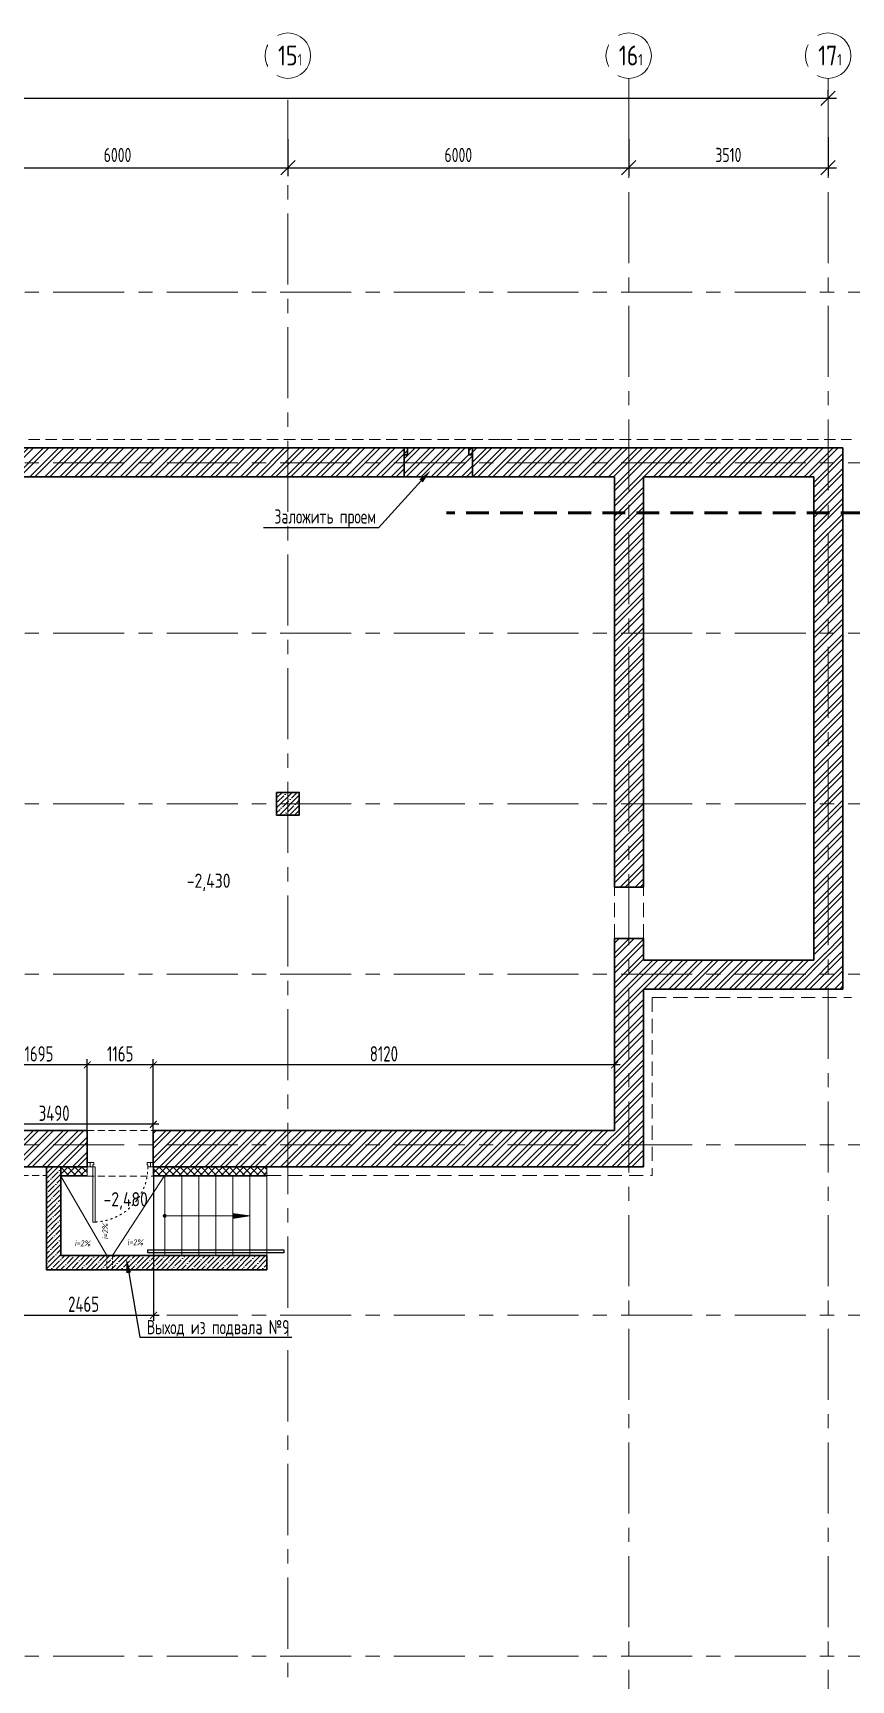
# Model space of a CAD drawing. Header units: millimetres. Extents: x -8689834 to 9419935, y 0 to 233063.
# Drawn here: x -303662 to -289257, y 106183 to 135163 of the extents above; entities that cross this region are included whole.
import ezdxf
from ezdxf import colors
from ezdxf.entities.mleader import LeaderData, LeaderLine
from ezdxf.math import Vec2, Vec3

# ---------------------------------------------------------------- set-up
doc = ezdxf.new("R2010")
doc.units = ezdxf.units.MM
doc.header["$MEASUREMENT"] = 0
for name, pattern in [('ACAD_ISO03W100', [30, 12, -18]), ('ADSK_Штриховая_ш2 п1', [3, 2, -1]), ('CENTER', [2, 1.25, -0.25, 0.25, -0.25]), ('HIDDEN', [6, 4, -2]), ('TRATTEGGIATA', [0.75, 0.5, -0.25])]:
    doc.linetypes.add(name, pattern=pattern)
doc.layers.get('0').update_dxf_attribs({"color": 250, "lineweight": 9})
for name, color, linetype, lineweight in [('АР_Выноски АПР', 7, 'Continuous', 5), ('АР_Двери', 175, 'Continuous', 18), ('АР_Колонны', 250, 'Continuous', 30), ('АР_Колонны Штрих', 250, 'Continuous', 5), ('АР_Лестницы', 250, 'Continuous', 15), ('АР_Лестницы ограждение', 94, 'Continuous', 25), ('АР_МосжилНии_Стены', 127, 'Continuous', 30), ('АР_Оси', 195, 'Continuous', 9), ('АР_Оси размеры', 164, 'Continuous', 9), ('АР_Отметки', 250, 'Continuous', 15), ('АР_Перегородки_кирпич_Штрих', 244, 'Continuous', 5), ('АР_Сети', 250, 'Continuous', 30), ('АР_тонкая линия', 250, 'Continuous', 0), ('АР_Утеплитель', 154, 'Continuous', 9), ('АР_Штриховка кирпич', 250, 'Continuous', 9), ('АР_Штриховка монолит', 250, 'Continuous', 9), ('Подвал', 250, 'Continuous', 30)]:
    doc.layers.add(name, color=color, linetype=linetype, lineweight=lineweight)
doc.layers.add('АР_новое окно', color=155, linetype='Continuous')
doc.layers.add('АР_Таблицы', color=250, linetype='Continuous')
doc.styles.add('ISOCPEUR', font='isocpeur.ttf', dxfattribs={"width": 0.7})
doc.styles.add('Архитект', font='isocpeur.ttf', dxfattribs={"width": 0.8, "oblique": 8})
doc.styles.add('ГОСТ 2.304', font='isocpeur.ttf', dxfattribs={"width": 0.7})
doc.dimstyles.new('R_100', dxfattribs={"dimtxt": 270, "dimasz": 120, "dimexe": 100, "dimexo": 0, "dimgap": 60, "dimtad": 1, "dimdec": 0, "dimrnd": 5, "dimzin": 0, "dimdsep": 46, "dimtxsty": 'ISOCPEUR', "dimblk": 'ARCHTICK', "dimcen": 0, "dimdle": 100, "dimclrd": 256, "dimclre": 256, "dimclrt": 256, "dimadec": 0, "dimazin": 0, "dimtfac": 2, "dimtdec": 0, "dimtofl": 0, "dimtmove": 1, "dimatfit": 3, "dimfxl": 1, "dimtvp": 3, "dimtolj": 1, "dimtzin": 0, "dimarcsym": 0})
doc.dimstyles.new('СПДС', dxfattribs={"dimscale": 100, "dimtxt": 2.5, "dimasz": 2.5, "dimexe": 1.5, "dimexo": 0, "dimgap": 1, "dimtad": 1, "dimdec": 0, "dimrnd": 1, "dimtxsty": 'ГОСТ 2.304', "dimblk": 'OBLIQUE', "dimcen": 2.5, "dimdle": 1.5, "dimadec": 0, "dimazin": 2, "dimtfac": 0.75, "dimtdec": 0, "dimtmove": 1, "dimatfit": 3, "dimfxl": 1, "dimtolj": 1, "dimarcsym": 1})
pattern_1 = [(45, (-1298551.72, 164426.86), (-132.58252, 132.58252), []), (45, (-1298463.33, 164426.86), (-132.58252, 132.58252), [])]

# ---------------------------------------------------------------- blocks, each defined once
blk = doc.blocks.new('*U237')
for points in [[(-55, -80), (-55, 0), (-115, 0), (-115, -40), (-100, -40), (-100, -80), (-55, -80)], [(0, 0), (0, -80), (-55, -80), (-55, 0), (0, 0)], [(-1170, 0), (-1170, -80), (-1115, -80), (-1115, 0), (-1170, 0)], [(-1115, -80), (-1115, 0), (-1055, 0), (-1055, -40), (-1070, -40), (-1070, -80), (-1115, -80)]]:
    blk.add_lwpolyline(points)
blk.add_lwpolyline([(-100, -80), (-100, -1050), (-140, -1050), (-140, -80)], close=True)
at = {"linetype": 'ACAD_ISO03W100', "ltscale": 3}
blk.add_arc((-100, -80), 970, 180, 270, dxfattribs=at)
blk = doc.blocks.new('_Oblique')
at = {"color": 0, "linetype": 'ByBlock', "lineweight": -2}
blk.add_line((-0.5, -0.5), (0.5, 0.5), dxfattribs=at)
blk = doc.blocks.new('*D577')
at = {"layer": 'АР_Оси размеры', "color": 0, "lineweight": -2, "ltscale": 100, "transparency": 16777216}
for p, q in [((-305172, 133363), (-305172, 132641)), ((-299172, 133293), (-299172, 132641)), ((-305322, 132791), (-299022, 132791))]:
    blk.add_line(p, q, dxfattribs=at)
at = {"layer": 'АР_Оси размеры', "color": 0, "lineweight": -2, "ltscale": 100, "transparency": 16777216, "xscale": 250, "yscale": 250, "zscale": 250, "rotation": 180}
blk.add_blockref('_Oblique', (-305172, 132791), dxfattribs=at)
at = {"layer": 'АР_Оси размеры', "color": 0, "lineweight": -2, "ltscale": 100, "transparency": 16777216, "xscale": 250, "yscale": 250, "zscale": 250}
blk.add_blockref('_Oblique', (-299172, 132791), dxfattribs=at)
at = {"layer": 'АР_Оси размеры', "color": 0, "ltscale": 100, "transparency": 16777216, "insert": (-302172, 133016), "char_height": 250, "attachment_point": 5, "style": 'ГОСТ 2.304'}
blk.add_mtext('\\A1;6000', dxfattribs=at)
blk = doc.blocks.new('*D578')
at = {"layer": 'АР_Оси размеры', "color": 0, "lineweight": -2, "ltscale": 100, "transparency": 16777216}
for p, q in [((-299172, 133293), (-299172, 132641)), ((-293172, 133292), (-293172, 132641)), ((-299322, 132791), (-293022, 132791))]:
    blk.add_line(p, q, dxfattribs=at)
at = {"layer": 'АР_Оси размеры', "color": 0, "lineweight": -2, "ltscale": 100, "transparency": 16777216, "xscale": 250, "yscale": 250, "zscale": 250, "rotation": 180}
blk.add_blockref('_Oblique', (-299172, 132791), dxfattribs=at)
at = {"layer": 'АР_Оси размеры', "color": 0, "lineweight": -2, "ltscale": 100, "transparency": 16777216, "xscale": 250, "yscale": 250, "zscale": 250}
blk.add_blockref('_Oblique', (-293172, 132791), dxfattribs=at)
at = {"layer": 'АР_Оси размеры', "color": 0, "ltscale": 100, "transparency": 16777216, "insert": (-296172, 133016), "char_height": 250, "attachment_point": 5, "style": 'ГОСТ 2.304'}
blk.add_mtext('\\A1;6000', dxfattribs=at)
blk = doc.blocks.new('*D579')
at = {"layer": 'АР_Оси размеры', "color": 0, "lineweight": -2, "ltscale": 100, "transparency": 16777216}
for p, q in [((-289662, 133329), (-289662, 132641)), ((-293172, 133292), (-293172, 132641)), ((-293322, 132791), (-289512, 132791))]:
    blk.add_line(p, q, dxfattribs=at)
at = {"layer": 'АР_Оси размеры', "color": 0, "lineweight": -2, "ltscale": 100, "transparency": 16777216, "xscale": 250, "yscale": 250, "zscale": 250, "rotation": 180}
blk.add_blockref('_Oblique', (-293172, 132791), dxfattribs=at)
at = {"layer": 'АР_Оси размеры', "color": 0, "lineweight": -2, "ltscale": 100, "transparency": 16777216, "xscale": 250, "yscale": 250, "zscale": 250}
blk.add_blockref('_Oblique', (-289662, 132791), dxfattribs=at)
at = {"layer": 'АР_Оси размеры', "color": 0, "ltscale": 100, "transparency": 16777216, "insert": (-291417, 133016), "char_height": 250, "attachment_point": 5, "style": 'ГОСТ 2.304'}
blk.add_mtext('\\A1;3510', dxfattribs=at)
blk = doc.blocks.new('*D583')
at = {"layer": 'АР_Оси размеры', "color": 0, "lineweight": -2, "ltscale": 100, "transparency": 16777216}
for p, q in [((-353322, 134013), (-289512, 134013)), ((-353172, 134013), (-353172, 134163)), ((-289662, 134013), (-289662, 134163))]:
    blk.add_line(p, q, dxfattribs=at)
at = {"layer": 'АР_Оси размеры', "color": 0, "lineweight": -2, "ltscale": 100, "transparency": 16777216, "xscale": 250, "yscale": 250, "zscale": 250, "rotation": 180}
blk.add_blockref('_Oblique', (-353172, 134013), dxfattribs=at)
at = {"layer": 'АР_Оси размеры', "color": 0, "lineweight": -2, "ltscale": 100, "transparency": 16777216, "xscale": 250, "yscale": 250, "zscale": 250}
blk.add_blockref('_Oblique', (-289662, 134013), dxfattribs=at)
at = {"layer": 'АР_Оси размеры', "color": 0, "ltscale": 100, "transparency": 16777216, "insert": (-321417, 134238), "char_height": 250, "attachment_point": 5, "style": 'ГОСТ 2.304'}
blk.add_mtext('\\A1;63510', dxfattribs=at)
blk = doc.blocks.new('*U21')
h = blk.add_hatch(color=256)
h.dxf.hatch_style = 1
edge = h.paths.add_edge_path()
edge.add_arc((0, 0), 27.6, 359.64, 719.64)
h = blk.add_hatch(color=256)
h.dxf.hatch_style = 1
h.paths.add_polyline_path([(1200, -44), (1200, 44), (1500, 0)])
blk.add_line((1500, 0), (0, 0))
blk.add_lwpolyline([(1200, 44), (1200, -44), (1500, 0), (1200, 44)])
blk.add_circle((0, 0), 27.6)
blk = doc.blocks.new('_DotSmall')
at = {"color": 0, "linetype": 'ByBlock', "const_width": 0.5}
blk.add_lwpolyline([(-0.0625, 0, 1), (0.0625, 0, 1)], format="xyb", close=True, dxfattribs=at)
blk = doc.blocks.new('_ArchTick')
at = {"color": 0, "linetype": 'ByBlock', "const_width": 0.15}
blk.add_lwpolyline([(-0.5, -0.5), (0.5, 0.5)], dxfattribs=at)
blk = doc.blocks.new('*D2227')
at = {"lineweight": -2, "ltscale": 500, "transparency": 16777216}
for p, q in [((-301542, 115851), (-301542, 117106)), ((-293422, 115851), (-293422, 117106)), ((-293322, 117006), (-301642, 117006))]:
    blk.add_line(p, q, dxfattribs=at)
at = {"lineweight": -2, "ltscale": 500, "transparency": 16777216, "xscale": 120, "yscale": 120, "zscale": 120, "rotation": 180}
blk.add_blockref('_ArchTick', (-301542, 117006), dxfattribs=at)
at = {"lineweight": -2, "ltscale": 500, "transparency": 16777216, "xscale": 120, "yscale": 120, "zscale": 120}
blk.add_blockref('_ArchTick', (-293422, 117006), dxfattribs=at)
at = {"ltscale": 500, "transparency": 16777216, "insert": (-297482, 117201), "char_height": 270, "attachment_point": 5, "style": 'ISOCPEUR'}
blk.add_mtext('\\A1;8120', dxfattribs=at)
blk = doc.blocks.new('*D2228')
at = {"lineweight": -2, "ltscale": 500, "transparency": 16777216}
for p, q in [((-302707, 115851), (-302707, 117106)), ((-301542, 115851), (-301542, 117106)), ((-301442, 117006), (-302807, 117006))]:
    blk.add_line(p, q, dxfattribs=at)
at = {"lineweight": -2, "ltscale": 500, "transparency": 16777216, "xscale": 120, "yscale": 120, "zscale": 120, "rotation": 180}
blk.add_blockref('_ArchTick', (-302707, 117006), dxfattribs=at)
at = {"lineweight": -2, "ltscale": 500, "transparency": 16777216, "xscale": 120, "yscale": 120, "zscale": 120}
blk.add_blockref('_ArchTick', (-301542, 117006), dxfattribs=at)
at = {"ltscale": 500, "transparency": 16777216, "insert": (-302125, 117201), "char_height": 270, "attachment_point": 5, "style": 'ISOCPEUR'}
blk.add_mtext('\\A1;1165', dxfattribs=at)
blk = doc.blocks.new('*D2229')
at = {"lineweight": -2, "ltscale": 500, "transparency": 16777216}
for p, q in [((-304403, 115851), (-304403, 117106)), ((-302707, 115851), (-302707, 117106)), ((-302607, 117006), (-304503, 117006))]:
    blk.add_line(p, q, dxfattribs=at)
at = {"lineweight": -2, "ltscale": 500, "transparency": 16777216, "xscale": 120, "yscale": 120, "zscale": 120, "rotation": 180}
blk.add_blockref('_ArchTick', (-304403, 117006), dxfattribs=at)
at = {"lineweight": -2, "ltscale": 500, "transparency": 16777216, "xscale": 120, "yscale": 120, "zscale": 120}
blk.add_blockref('_ArchTick', (-302707, 117006), dxfattribs=at)
at = {"ltscale": 500, "transparency": 16777216, "insert": (-303555, 117201), "char_height": 270, "attachment_point": 5, "style": 'ISOCPEUR'}
blk.add_mtext('\\A1;1695', dxfattribs=at)
blk = doc.blocks.new('*D2231')
at = {"lineweight": -2, "ltscale": 500, "transparency": 16777216}
for p, q in [((-301442, 115961), (-305134, 115961)), ((-305034, 115211), (-305034, 116061)), ((-301542, 115851), (-301542, 116061))]:
    blk.add_line(p, q, dxfattribs=at)
at = {"lineweight": -2, "ltscale": 500, "transparency": 16777216, "xscale": 120, "yscale": 120, "zscale": 120, "rotation": 180}
blk.add_blockref('_ArchTick', (-305034, 115961), dxfattribs=at)
at = {"lineweight": -2, "ltscale": 500, "transparency": 16777216, "xscale": 120, "yscale": 120, "zscale": 120}
blk.add_blockref('_ArchTick', (-301542, 115961), dxfattribs=at)
at = {"ltscale": 500, "transparency": 16777216, "insert": (-303288, 116156), "char_height": 270, "attachment_point": 5, "style": 'ISOCPEUR'}
blk.add_mtext('\\A1;3490', dxfattribs=at)
blk = doc.blocks.new('*D2234')
at = {"lineweight": -2, "ltscale": 500, "transparency": 16777216}
for p, q in [((-301537, 115211), (-301537, 112501)), ((-304002, 113414), (-304002, 112501)), ((-304102, 112601), (-301437, 112601))]:
    blk.add_line(p, q, dxfattribs=at)
at = {"lineweight": -2, "ltscale": 500, "transparency": 16777216, "xscale": 120, "yscale": 120, "zscale": 120, "rotation": 180}
blk.add_blockref('_ArchTick', (-304002, 112601), dxfattribs=at)
at = {"lineweight": -2, "ltscale": 500, "transparency": 16777216, "xscale": 120, "yscale": 120, "zscale": 120}
blk.add_blockref('_ArchTick', (-301537, 112601), dxfattribs=at)
at = {"ltscale": 500, "transparency": 16777216, "insert": (-302770, 112796), "char_height": 270, "attachment_point": 5, "style": 'ISOCPEUR'}
blk.add_mtext('\\A1;2465', dxfattribs=at)

msp = doc.modelspace()

# ---------------------------------------------------------------- hatches: boundary and pattern name
at = {"layer": 'АР_Колонны Штрих', "ltscale": 100}
h = msp.add_hatch(dxfattribs=at)
h.set_pattern_fill('ANSI35', color=256, scale=500)
h.set_pattern_definition([(45, (-1256424.17, 161672.16), (-88.388348, 88.388348), []), (45, (-1256335.78, 161672.16), (-88.388348, 88.388348), [156.25, -31.25, 0, -31.25])])
h.paths.add_polyline_path([(-298972.071, 121800.682), (-299372.071, 121800.682), (-299372.071, 121400.682), (-298972.071, 121400.682)])
at = {"layer": 'АР_Перегородки_кирпич_Штрих', "ltscale": 100}
h = msp.add_hatch(dxfattribs=at)
h.set_pattern_fill('ANSI32', color=256, scale=500)
h.paths.add_polyline_path([(-295922.071, 127741.769), (-295987.071, 127741.769), (-295987.071, 127860.682), (-297067.071, 127860.682), (-297067.071, 127741.769), (-297123.137, 127741.769), (-297123.137, 127600.682), (-295922.071, 127600.682)])
h.paths.add_polyline_path([(-295922.071, 127600.682), (-297123.137, 127600.682), (-297123.137, 127350.682), (-295922.071, 127350.682)])
at = {"layer": 'АР_Утеплитель', "ltscale": 100}
h = msp.add_hatch(dxfattribs=at)
h.set_pattern_fill('ANSI37', color=256, scale=700)
h.paths.add_polyline_path([(-302707.071, 115210.682), (-302971.318, 115210.682), (-303171.318, 115210.682), (-303171.318, 115060.682), (-302707.071, 115060.682)])
h = msp.add_hatch(dxfattribs=at)
h.set_pattern_fill('ANSI37', color=256, scale=700)
h.paths.add_polyline_path([(-299541.318, 115210.682), (-301342.071, 115210.682), (-301542.071, 115210.682), (-301542.071, 115060.682), (-301201.481, 115060.682), (-299541.318, 115060.682)])
at = {"layer": 'АР_Штриховка кирпич', "ltscale": 100}
h = msp.add_hatch(dxfattribs=at)
h.set_pattern_fill('ANSI32', color=256, scale=500)
h.set_pattern_definition([(45, (-15289.27, 0), (-132.58252, 132.58252), []), (45, (-15200.88, 0), (-132.58252, 132.58252), [])])
h.paths.add_polyline_path([(-313815.156, 128908.576), (-313852.173, 128908.576)], flags=17)
h.paths.add_polyline_path([(-313202.071, 128879.925), (-313712.071, 128879.925), (-313712.071, 127860.682), (-315412.071, 127860.682), (-315412.071, 130860.682), (-313712.071, 130860.682), (-313712.071, 128879.516), (-313202.071, 128880.333), (-313202.071, 131370.682), (-322816.788, 131370.682), (-322816.788, 130860.682), (-315922.071, 130860.682), (-315922.071, 127860.682), (-316302.362, 127860.682), (-316302.362, 127350.682), (-315691.479, 127350.682), (-297123.137, 127350.682), (-297123.137, 127741.769), (-297067.071, 127741.769), (-297067.071, 127860.682), (-313202.071, 127860.682)])
h = msp.add_hatch(dxfattribs=at)
h.set_pattern_fill('ANSI32', color=256, scale=500)
h.set_pattern_definition(pattern_1)
h.paths.add_polyline_path([(-289402.071, 127860.682), (-295987.071, 127860.682), (-295984.071, 127741.769), (-295922.071, 127741.769), (-295922.071, 127350.682), (-293422.071, 127350.682), (-293422.071, 120130.682), (-292912.071, 120130.682), (-292912.071, 127350.175), (-289912.071, 127351.19), (-289912.071, 118961.256), (-289402.071, 118960.241)])
h = msp.add_hatch(dxfattribs=at)
h.set_pattern_fill('ANSI32', color=256, scale=500)
h.set_pattern_definition(pattern_1)
h.paths.add_polyline_path([(-292912.071, 118340.682), (-289402.071, 118340.682), (-289402.071, 118970.682), (-289912.071, 118970.682), (-289912.071, 118850.682), (-292912.071, 118850.682), (-292912.071, 119230.682), (-293422.071, 119230.682), (-293422.071, 115850.682), (-294267.071, 115850.682), (-294267.071, 115210.682), (-292912.071, 115210.682)])
h = msp.add_hatch(dxfattribs=at)
h.set_pattern_fill('ANSI32', color=256, scale=500)
h.set_pattern_definition([(45, (-1298500.2, 164426.86), (-132.58252, 132.58252), []), (45, (-1298411.8, 164426.86), (-132.58252, 132.58252), [])])
h.paths.add_polyline_path([(-305664.571, 115210.682), (-305664.571, 115850.682)])
h.paths.add_polyline_path([(-304403.046, 115850.682), (-304403.046, 115210.682), (-302707.071, 115210.682), (-302707.071, 115850.682)])
h = msp.add_hatch(dxfattribs=at)
h.set_pattern_fill('ANSI32', color=256, scale=500)
h.set_pattern_definition(pattern_1)
h.paths.add_polyline_path([(-294259.446, 115850.682), (-301542.071, 115850.682), (-301542.071, 115210.682), (-294259.446, 115210.682)])
at = {"layer": 'АР_Штриховка монолит', "ltscale": 100}
h = msp.add_hatch(dxfattribs=at)
h.set_pattern_fill('ANSI35', color=256, scale=500)
h.paths.add_polyline_path([(-303171.318, 113650.682), (-303171.318, 115210.682), (-303421.318, 115210.682), (-303421.318, 113400.682), (-299541.318, 113400.682), (-299541.318, 113650.682)])

# ---------------------------------------------------------------- linework, layer by layer
at = {"linetype": 'TRATTEGGIATA', "ltscale": 500}
for p, q in [((-293422.071, 119230.682), (-293422.071, 120130.7)), ((-292912.106, 119230.682), (-292912.106, 120130.7)), ((-292762.071, 118190.682), (-292762.071, 115060.682)), ((-292762.071, 118190.682), (-289252.071, 118190.682)), ((-299541.318, 115060.682), (-292762.071, 115060.682))]:
    msp.add_line(p, q, dxfattribs=at)
at = {"layer": 'АР_Колонны', "ltscale": 100}
msp.add_lwpolyline([(-299372.071, 121800.682), (-298972.071, 121800.682), (-298972.071, 121400.682), (-299372.071, 121400.682)], close=True, dxfattribs=at)
at = {"layer": 'АР_Лестницы', "color": 18, "ltscale": 100, "true_color": 0x000000}
for p, q in [((-301341.318, 113650.682), (-301341.318, 115050.682)), ((-301041.318, 113650.682), (-301041.318, 115050.682)), ((-300741.318, 113650.682), (-300741.318, 115050.682)), ((-300441.318, 113650.682), (-300441.318, 115050.682)), ((-300141.318, 113650.682), (-300141.318, 115050.682)), ((-299841.318, 113650.682), (-299841.318, 115050.682)), ((-299541.318, 113650.682), (-299541.318, 115210.682))]:
    msp.add_line(p, q, dxfattribs=at)
at = {"layer": 'АР_Лестницы ограждение', "color": 18, "ltscale": 100, "true_color": 0x000000}
msp.add_lwpolyline([(-301641.318, 113751.618), (-299241.318, 113751.618), (-299241.318, 113701.618), (-301641.318, 113701.618)], close=True, dxfattribs=at)
at = {"layer": 'АР_МосжилНии_Стены', "ltscale": 100}
for p, q in [((-313202.071, 127860.682), (-299711.489, 127860.682)), ((-300337.071, 127860.682), (-297067.071, 127860.682)), ((-297067.071, 127741.769), (-297067.071, 127860.682)), ((-295987.071, 127860.682), (-289402.071, 127860.682)), ((-295987.071, 127741.769), (-295987.071, 127860.682)), ((-289402.071, 118670.257), (-289402.071, 127860.682)), ((-297123.137, 127741.769), (-297067.071, 127741.769)), ((-295987.071, 127741.769), (-295922.071, 127741.769)), ((-295922.071, 127741.769), (-295922.071, 127350.682)), ((-316302.362, 127350.682), (-299776.489, 127350.682)), ((-300272.071, 127350.682), (-297132.071, 127350.682)), ((-295922.071, 127350.682), (-293422.071, 127350.682)), ((-293422.071, 127350.682), (-293422.071, 120130.682)), ((-292912.071, 127350.682), (-289912.071, 127350.682)), ((-292912.071, 127350.682), (-292912.071, 120130.682)), ((-289912.071, 118850.682), (-289912.071, 127350.682)), ((-293422.071, 120130.682), (-292912.071, 120130.682)), ((-293422.071, 119230.682), (-292912.071, 119230.682)), ((-293422.071, 119230.682), (-293422.071, 115850.682)), ((-292912.071, 119230.682), (-292912.071, 118850.682)), ((-292912.071, 118850.682), (-289912.071, 118850.682)), ((-289912.071, 118850.682), (-289912.071, 118970.682)), ((-289402.071, 118340.682), (-289402.071, 118970.682)), ((-292912.071, 118340.682), (-289402.071, 118340.682)), ((-292912.071, 118340.682), (-292912.071, 115210.682)), ((-304403.046, 115850.682), (-302707.071, 115850.682)), ((-302707.071, 115210.682), (-302707.071, 115850.682)), ((-301542.071, 115850.682), (-294050.12, 115850.682)), ((-301542.071, 115210.682), (-301542.071, 115850.682)), ((-294267.071, 115850.682), (-293422.071, 115850.682)), ((-304403.046, 115210.682), (-302707.071, 115210.682)), ((-301542.071, 115210.682), (-293985.12, 115210.682)), ((-294332.071, 115210.682), (-292912.071, 115210.682)), ((-299541.318, 113650.682), (-299541.318, 113400.682))]:
    msp.add_line(p, q, dxfattribs=at)
msp.add_lwpolyline([(-295922.071, 127350.682), (-297123.137, 127350.682), (-297123.137, 127860.682), (-295922.071, 127860.682)], close=True, dxfattribs=at)
for points in [[(-299541.764, 113400.682), (-303421.318, 113400.682), (-303421.318, 115210.682)], [(-299541.318, 113650.682), (-303171.318, 113650.682), (-303171.318, 115210.682)]]:
    msp.add_lwpolyline(points, dxfattribs=at)
at = {"layer": 'АР_новое окно'}
msp.add_line((-297132.071, 127350.682), (-295922.071, 127350.682), dxfattribs=at)
at = {"layer": 'АР_Оси', "linetype": 'CENTER', "ltscale": 1000}
for p, q in [((-293172.071, 134363.151), (-293172.071, 78630.803)), ((-289662.071, 134363.151), (-289662.071, 78630.803)), ((-299172.071, 133984.949), (-299172.071, 78252.6)), ((-359305.765, 130600.682), (-276127.363, 130600.682)), ((-359305.765, 127600.682), (-276127.363, 127600.682)), ((-359305.765, 124600.682), (-276127.363, 124600.682)), ((-359305.765, 121600.682), (-276127.363, 121600.682)), ((-359305.765, 118600.682), (-276127.363, 118600.682)), ((-359305.765, 115600.682), (-276127.363, 115600.682)), ((-359305.765, 112600.682), (-276127.363, 112600.682)), ((-359305.765, 106600.682), (-276127.363, 106600.682))]:
    msp.add_line(p, q, dxfattribs=at)
at = {"layer": 'АР_Оси', "ltscale": 0.5}
for centre in [(-299172.071, 134763.151), (-293172.071, 134763.151), (-289662.071, 134763.151)]:
    msp.add_circle(centre, 400, dxfattribs=at)
at = {"layer": 'АР_Сети', "color": 251, "linetype": 'HIDDEN', "lineweight": 50, "ltscale": 100}
msp.add_line((-288435.318, 126719.793), (-296381.035, 126719.793), dxfattribs=at)
at = {"layer": 'АР_тонкая линия', "linetype": 'ADSK_Штриховая_ш2 п1', "ltscale": 100}
for p, q in [((-311541.532, 128010.682), (-295352.117, 128010.682)), ((-295431.571, 128010.682), (-289252.071, 128010.682))]:
    msp.add_line(p, q, dxfattribs=at)
at = {"layer": 'АР_тонкая линия', "color": 18, "linetype": 'ADSK_Штриховая_ш2 п1', "ltscale": 30, "true_color": 0x000000}
msp.add_lwpolyline([(-302262.653, 113650.682), (-302362.656, 113650.682), (-302362.662, 113400.682), (-302262.659, 113400.682)], close=True, dxfattribs=at)
at = {"layer": 'АР_Утеплитель', "ltscale": 100}
for p, q in [((-302707.071, 115060.682), (-303171.318, 115060.682)), ((-302707.071, 115050.682), (-303171.318, 115050.682)), ((-302707.071, 115210.682), (-302707.071, 115050.682)), ((-301542.071, 115210.682), (-301542.071, 115050.682)), ((-299541.318, 115060.682), (-301542.071, 115060.682)), ((-299541.318, 115050.682), (-301542.071, 115050.682))]:
    msp.add_line(p, q, dxfattribs=at)
at = {"layer": 'Подвал', "linetype": 'TRATTEGGIATA', "lineweight": 13, "ltscale": 250}
for p, q in [((-302707.071, 115850.682), (-301542.071, 115850.682)), ((-304052.071, 115060.682), (-303421.318, 115060.682)), ((-302707.071, 115050.682), (-301542.071, 115050.682))]:
    msp.add_line(p, q, dxfattribs=at)

# ---------------------------------------------------------------- block references
at = {"layer": 'АР_Двери', "xscale": -1}
msp.add_blockref('*U237', (-302707.071, 115290.682), dxfattribs=at)
at = {"layer": 'АР_Лестницы', "ltscale": 100}
msp.add_blockref('*U21', (-301341.318, 114350.682), dxfattribs=at)

# ---------------------------------------------------------------- dimensions: what is measured, and where the dimension line sits
at = {"ltscale": 500}
for base, p1, p2, picture, middle in [((-304403.046, 117005.669), (-302707.071, 115850.682), (-304403.046, 115850.682), '*D2229', (-303555.058, 117200.669)), ((-302707.071, 117005.669), (-301542.071, 115850.682), (-302707.071, 115850.682), '*D2228', (-302124.571, 117200.669)), ((-301542.071, 117005.669), (-293422.071, 115850.682), (-301542.071, 115850.682), '*D2227', (-297482.071, 117200.669)), ((-305033.808, 115960.682), (-301542.071, 115850.682), (-305033.808, 115210.682), '*D2231', (-303287.94, 116155.682))]:
    dim = msp.add_linear_dim(base=base, p1=p1, p2=p2, dimstyle='R_100', override={"dimpost": '\\X'}, dxfattribs=at)
    dim.commit()
    dim.dimension.update_dxf_attribs({"geometry": picture, "text_midpoint": middle})
at = {"layer": 'АР_Оси размеры', "ltscale": 100}
for base, p1, p2, picture, middle in [((-299172.071, 132790.784), (-305172.071, 133363.446), (-299172.071, 133292.762), '*D577', (-302172.071, 133015.784)), ((-289662.071, 132790.784), (-293172.071, 133291.973), (-289662.071, 133328.978), '*D579', (-291417.071, 133015.784)), ((-293172.071, 132790.784), (-299172.071, 133292.762), (-293172.071, 133291.973), '*D578', (-296172.071, 133015.784))]:
    dim = msp.add_linear_dim(base=base, p1=p1, p2=p2, dimstyle='СПДС', dxfattribs=at)
    dim.commit()
    dim.dimension.update_dxf_attribs({"geometry": picture, "text_midpoint": middle})

# ---------------------------------------------------------------- leaders
at = {"layer": 'АР_Выноски АПР'}
ml = msp.add_multileader_mtext('Standard', dxfattribs=at)
ml.set_content('\\A1;Форшахта', color=256, style='ISOCPEUR')
ml.set_leader_properties()
ml.build(insert=Vec2(0, 0))
ml.multileader.update_dxf_attribs({"text_left_attachment_type": 6, "text_right_attachment_type": 6, "dogleg_length": 100, "arrow_head_size": 250})
ctx = ml.context
ctx.base_point, ctx.char_height, ctx.arrow_head_size, ctx.landing_gap_size, ctx.plane_origin = Vec3(-307091.452, 112920.804), 250, 250, 25, Vec3(-327098.915, 114753.51)
ctx.left_attachment, ctx.right_attachment = 6, 6
notes = []
notes.append((ctx, [(0, (1, 1, 0), (-305768.452, 112920.804), (-1, 0), 170.5, [(1, [(-305172.071, 114055.016)], 0, [])])]))
ctx.mtext.insert, ctx.mtext.width, ctx.mtext.flow_direction = Vec3(-307066.452, 113245.804), 6210.48741, 5
ml = msp.add_multileader_mtext('Standard', dxfattribs=at)
ml.set_content('Выход из подвала №9', color=256, style='ISOCPEUR')
ml.set_leader_properties()
ml.build(insert=Vec2(0, 0))
ml.multileader.update_dxf_attribs({"text_left_attachment_type": 6, "text_right_attachment_type": 6, "dogleg_length": 100, "arrow_head_size": 250})
ctx = ml.context
ctx.base_point, ctx.char_height, ctx.arrow_head_size, ctx.landing_gap_size, ctx.plane_origin = Vec3(-301680.682, 112217.516), 250, 250, 25, Vec3(-294696.084, 124272.47)
ctx.left_attachment, ctx.right_attachment = 6, 6
notes.append((ctx, [(0, (1, 1, 0), (-301780.682, 112217.516), (1, 0), 100, [(2, [(-302016.706, 113595.127)], 0, [])])]))
ctx.mtext.insert, ctx.mtext.width, ctx.mtext.defined_height, ctx.mtext.flow_direction = Vec3(-301655.682, 112517.516), 2618.06231, 529.112, 5
at = {"layer": 'АР_Отметки'}
ml = msp.add_multileader_mtext('Standard', dxfattribs=at)
ml.set_content('{\\W0.8;-2,430}', color=256, style='ISOCPEUR')
ml.set_leader_properties(color=256, linetype='Continuous', lineweight=-1)
ml.set_arrow_properties(name='DOTSMALL')
ml.build(insert=Vec2(0, 0))
ml.multileader.update_dxf_attribs({"has_text_frame": 1, "text_left_attachment_type": 4, "text_right_attachment_type": 4, "dogleg_length": 100, "arrow_head_size": 180})
ctx = ml.context
ctx.base_point, ctx.char_height, ctx.arrow_head_size, ctx.landing_gap_size, ctx.plane_origin = Vec3(-301002.247, 120038.585), 250, 180, 50, Vec3(-299949.553, 118383.411)
ctx.left_attachment, ctx.right_attachment = 4, 4
notes.append((ctx, [(0, (0, 0, 0), (0, 0), (1, 0), 1, [])]))
ctx.mtext.insert, ctx.mtext.width, ctx.mtext.line_spacing_style, ctx.mtext.flow_direction = Vec3(-300952.247, 120371.918), 852.69703, 2, 5
at = {"layer": 'АР_Таблицы', "lineweight": 9}
ml = msp.add_multileader_mtext('Standard', dxfattribs=at)
ml.set_content('\\A1;Заложить проем', color=256, style='ISOCPEUR')
ml.set_leader_properties()
ml.build(insert=Vec2(0, 0))
ml.multileader.update_dxf_attribs({"text_left_attachment_type": 6, "text_right_attachment_type": 6, "dogleg_length": 100, "arrow_head_size": 250})
ctx = ml.context
ctx.base_point, ctx.char_height, ctx.arrow_head_size, ctx.landing_gap_size, ctx.plane_origin = Vec3(-299435.191, 126455.922), 250, 250, 25, Vec3(-322437.045, 125939.033)
ctx.left_attachment, ctx.right_attachment = 6, 6
notes.append((ctx, [(0, (1, 1, 0), (-297577.748, 126455.922), (-1, 0), 31.193, [(1, [(-296659.484, 127465.765)], 0, [])])]))
ctx.mtext.insert, ctx.mtext.width, ctx.mtext.flow_direction = Vec3(-299410.191, 126780.922), 6210.48741, 5
for ctx, leaders in notes:
    for number, flags, end, landing, length, lines in leaders:
        leader = LeaderData()
        leader.index, (leader.has_last_leader_line, leader.has_dogleg_vector, leader.attachment_direction) = number, flags
        leader.last_leader_point, leader.dogleg_vector, leader.dogleg_length = Vec3(end), Vec3(landing), length
        for number, points, colour, breaks in lines:
            line = LeaderLine()
            line.index, line.vertices, line.color, line.breaks = number, Vec3.list(points), colors.encode_raw_color(colour), breaks
            leader.lines.append(line)
        ctx.leaders.append(leader)

# ---------------------------------------------------------------- next in the draw order: texts
at = {"color": 157, "ltscale": 150, "true_color": 0x465c7c, "char_height": 103.5603, "width": 0.6904, "attachment_point": 8, "style": 'Архитект', "bg_fill": 3, "box_fill_scale": 1, "bg_fill_color": 1, "bg_fill_transparency": 0}
for insert, rotation in [((-302337.182, 114077.5, -0.263), 89.9839414), ((-301860, 113832.607, -0.38), 359.9839414)]:
    msp.add_mtext('i=2%', dxfattribs=dict(at, insert=insert, rotation=rotation))
at = {"layer": 'АР_Оси', "char_height": 350, "width": 123.86708, "attachment_point": 1, "line_spacing_factor": 1.149209, "style": 'ГОСТ 2.304', "bg_fill": 2}
for s, insert in [('{\\W0.8;15\\H0.57143x;1}', (-299346.167, 134940.93)), ('{\\W0.8;16\\H0.57143x;1}', (-293346.167, 134940.93)), ('{\\W0.8;17\\H0.57143x;1}', (-289836.167, 134940.93))]:
    msp.add_mtext(s, dxfattribs=dict(at, insert=insert))

# ---------------------------------------------------------------- next in the draw order: linework, layer by layer
at = {"color": 157, "ltscale": 150, "true_color": 0x465c7c}
for points in [[(-302362.656, 113650.682), (-303171.318, 115050.682)], [(-302262.653, 113650.682), (-301349.868, 115050.682)]]:
    msp.add_lwpolyline(points, dxfattribs=at)

# ---------------------------------------------------------------- next in the draw order: dimensions: what is measured, and where the dimension line sits
at = {"layer": 'АР_Оси размеры', "ltscale": 100}
dim = msp.add_linear_dim(base=(-289662.071, 134013.151), p1=(-353172.071, 134013.151), p2=(-289662.071, 134013.151), dimstyle='СПДС', dxfattribs=at)
dim.commit()
dim.dimension.update_dxf_attribs({"geometry": '*D583', "text_midpoint": (-321417.071, 134238.151)})

# ---------------------------------------------------------------- next in the draw order: leaders
at = {"layer": 'АР_Отметки'}
ml = msp.add_multileader_mtext('Standard', dxfattribs=at)
ml.set_content('{\\W0.8;-2,480}', color=256, style='ISOCPEUR')
ml.set_leader_properties(color=256, linetype='Continuous', lineweight=-1)
ml.set_arrow_properties(name='DOTSMALL')
ml.build(insert=Vec2(0, 0))
ml.multileader.update_dxf_attribs({"has_text_frame": 1, "text_left_attachment_type": 4, "text_right_attachment_type": 4, "dogleg_length": 100, "arrow_head_size": 180})
ctx = ml.context
ctx.base_point, ctx.char_height, ctx.arrow_head_size, ctx.landing_gap_size, ctx.plane_origin = Vec3(-302468.058, 114434.575), 250, 180, 50, Vec3(-301415.365, 112779.402)
ctx.left_attachment, ctx.right_attachment = 4, 4
notes = []
notes.append((ctx, [(0, (0, 0, 0), (0, 0), (1, 0), 1, [])]))
ctx.mtext.insert, ctx.mtext.width, ctx.mtext.line_spacing_style, ctx.mtext.flow_direction = Vec3(-302418.058, 114767.909), 852.69703, 2, 5
for ctx, leaders in notes:
    for number, flags, end, landing, length, lines in leaders:
        leader = LeaderData()
        leader.index, (leader.has_last_leader_line, leader.has_dogleg_vector, leader.attachment_direction) = number, flags
        leader.last_leader_point, leader.dogleg_vector, leader.dogleg_length = Vec3(end), Vec3(landing), length
        for number, points, colour, breaks in lines:
            line = LeaderLine()
            line.index, line.vertices, line.color, line.breaks = number, Vec3.list(points), colors.encode_raw_color(colour), breaks
            leader.lines.append(line)
        ctx.leaders.append(leader)

# ---------------------------------------------------------------- next in the draw order: texts
at = {"color": 157, "ltscale": 150, "true_color": 0x465c7c, "insert": (-302788, 113815.607, -0.38), "char_height": 103.5603, "width": 0.6904, "attachment_point": 8, "rotation": 359.9839414, "style": 'Архитект', "bg_fill": 3, "box_fill_scale": 1, "bg_fill_color": 1, "bg_fill_transparency": 0}
msp.add_mtext('i=2%', dxfattribs=at)

# ---------------------------------------------------------------- next in the draw order: dimensions: what is measured, and where the dimension line sits
at = {"ltscale": 500}
dim = msp.add_linear_dim(base=(-301537.071, 112600.682), p1=(-304002.071, 113414.431), p2=(-301537.071, 115210.682), dimstyle='R_100', override={"dimpost": '\\X'}, dxfattribs=at)
dim.commit()
dim.dimension.update_dxf_attribs({"geometry": '*D2234', "text_midpoint": (-302769.571, 112795.682)})

# ---------------------------------------------------------------- next in the draw order: leaders
at = {"layer": 'АР_Отметки'}
ml = msp.add_multileader_mtext('Standard', dxfattribs=at)
ml.set_content('{\\W0.8;-2,730}', color=256, style='ISOCPEUR')
ml.set_leader_properties(color=256, linetype='Continuous', lineweight=-1)
ml.set_arrow_properties(name='DOTSMALL')
ml.build(insert=Vec2(0, 0))
ml.multileader.update_dxf_attribs({"has_text_frame": 1, "text_left_attachment_type": 4, "text_right_attachment_type": 4, "dogleg_length": 100, "arrow_head_size": 180})
ctx = ml.context
ctx.base_point, ctx.char_height, ctx.arrow_head_size, ctx.landing_gap_size, ctx.plane_origin = Vec3(-314791.321, 121809.018, 0), 250, 180, 50, Vec3(-319449.83, 117956.711, 0)
ctx.left_attachment, ctx.right_attachment = 4, 4
notes = []
notes.append((ctx, [(0, (0, 0, 0), (0, 0), (1, 0), 1, [])]))
ctx.mtext.insert, ctx.mtext.width, ctx.mtext.defined_height, ctx.mtext.line_spacing_style, ctx.mtext.flow_direction = Vec3(-314741.321, 122142.352, 0), 769.98896, 343.888, 2, 5
ml = msp.add_multileader_mtext('Standard', dxfattribs=at)
ml.set_content('{\\W0.8;-2,430}', color=256, style='ISOCPEUR')
ml.set_leader_properties(color=256, linetype='Continuous', lineweight=-1)
ml.set_arrow_properties(name='DOTSMALL')
ml.build(insert=Vec2(0, 0))
ml.multileader.update_dxf_attribs({"has_text_frame": 1, "text_left_attachment_type": 4, "text_right_attachment_type": 4, "dogleg_length": 100, "arrow_head_size": 180})
ctx = ml.context
ctx.base_point, ctx.char_height, ctx.arrow_head_size, ctx.landing_gap_size, ctx.plane_origin = Vec3(-336711.886, 117132.656), 250, 180, 50, Vec3(-335659.193, 115477.482)
ctx.left_attachment, ctx.right_attachment = 4, 4
notes.append((ctx, [(0, (0, 0, 0), (0, 0), (1, 0), 1, [])]))
ctx.mtext.insert, ctx.mtext.width, ctx.mtext.line_spacing_style, ctx.mtext.flow_direction = Vec3(-336661.886, 117465.989), 852.69703, 2, 5
for ctx, leaders in notes:
    for number, flags, end, landing, length, lines in leaders:
        leader = LeaderData()
        leader.index, (leader.has_last_leader_line, leader.has_dogleg_vector, leader.attachment_direction) = number, flags
        leader.last_leader_point, leader.dogleg_vector, leader.dogleg_length = Vec3(end), Vec3(landing), length
        for number, points, colour, breaks in lines:
            line = LeaderLine()
            line.index, line.vertices, line.color, line.breaks = number, Vec3.list(points), colors.encode_raw_color(colour), breaks
            leader.lines.append(line)
        ctx.leaders.append(leader)

doc.saveas('drawing.dxf')
